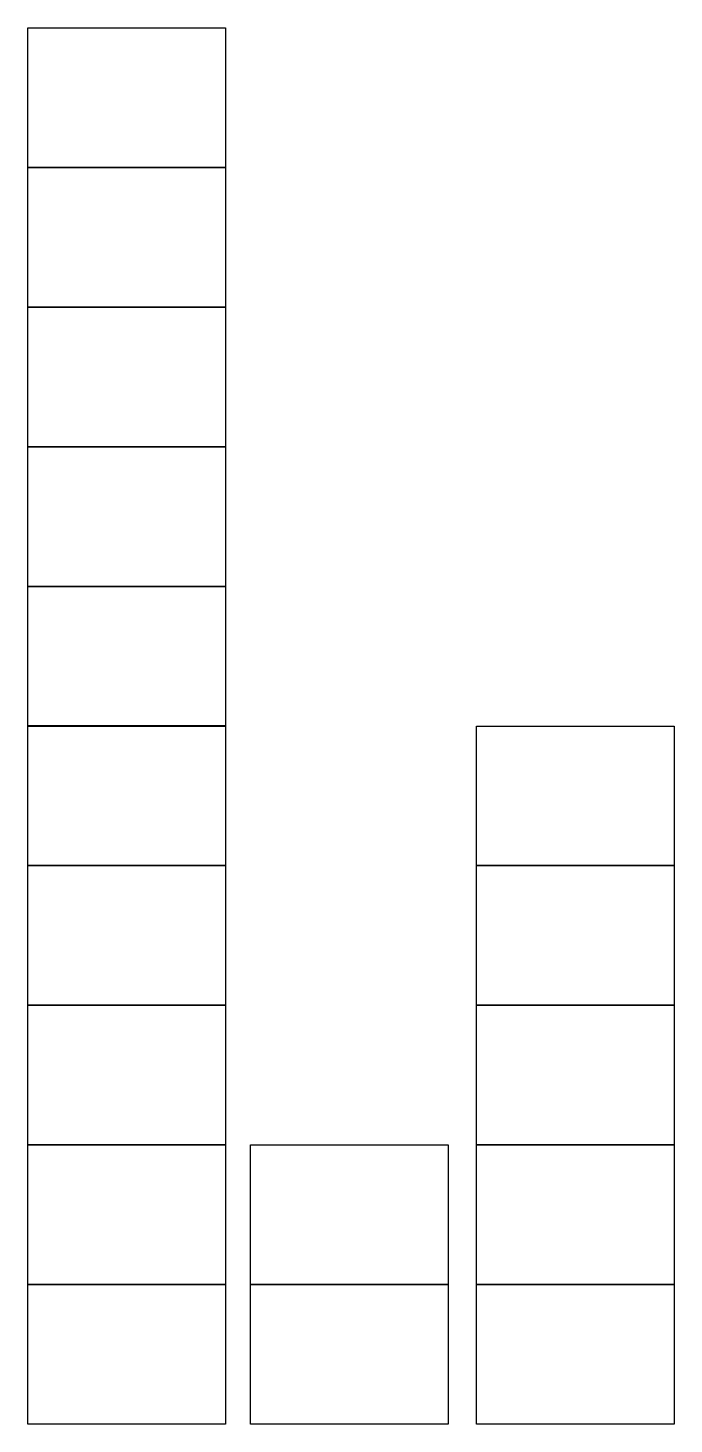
# Model space of a CAD drawing. Header units: millimetres. Extents: x -881708 to -119807, y 0 to 594021.
# Drawn here: x -394662 to -119807, y 0 to 594021 of the extents above; entities that cross this region are included whole.
import ezdxf

# ---------------------------------------------------------------- set-up
doc = ezdxf.new("R2010")
doc.units = ezdxf.units.MM
doc.layers.add('Images [2017.05.26]', color=252, linetype='CONTINUOUS')
picture_1 = doc.add_image_def('image1.tif', size_in_pixel=(9934, 7016))
picture_2 = doc.add_image_def('image2.tif', size_in_pixel=(9934, 7016))
picture_3 = doc.add_image_def('image3.tif', size_in_pixel=(9934, 7016))
picture_4 = doc.add_image_def('image4.tif', size_in_pixel=(9934, 7016))
picture_5 = doc.add_image_def('image5.tif', size_in_pixel=(9934, 7016))
picture_6 = doc.add_image_def('image6.tif', size_in_pixel=(9934, 7016))
picture_7 = doc.add_image_def('image7.tif', size_in_pixel=(9934, 7016))
picture_8 = doc.add_image_def('image8.tif', size_in_pixel=(9934, 7016))
picture_9 = doc.add_image_def('image9.tif', size_in_pixel=(9934, 7016))
picture_10 = doc.add_image_def('image10.tif', size_in_pixel=(9934, 7016))
picture_11 = doc.add_image_def('image11.tif', size_in_pixel=(9934, 7016))
picture_12 = doc.add_image_def('image12.tif', size_in_pixel=(9934, 7016))
picture_13 = doc.add_image_def('image13.tif', size_in_pixel=(9934, 7016))
picture_14 = doc.add_image_def('image14.tif', size_in_pixel=(9934, 7016))
picture_15 = doc.add_image_def('image15.tif', size_in_pixel=(9934, 7016))
picture_16 = doc.add_image_def('image16.tif', size_in_pixel=(9934, 7016))
picture_17 = doc.add_image_def('image17.tif', size_in_pixel=(9934, 7016))

msp = doc.modelspace()

# ---------------------------------------------------------------- pictures from other files: only their frames are drawn
at = {"layer": 'Images [2017.05.26]'}
image = msp.add_image(picture_2, insert=(-394661.6, 534619.2), size_in_units=(84107.9, 59402.1), dxfattribs=at)
image.dxf.flags = 15
image = msp.add_image(picture_3, insert=(-394661.6, 475217.1), size_in_units=(84107.9, 59402.1), dxfattribs=at)
image.dxf.flags = 15
image = msp.add_image(picture_4, insert=(-394661.6, 415814.9), size_in_units=(84107.9, 59402.1), dxfattribs=at)
image.dxf.flags = 15
image = msp.add_image(picture_5, insert=(-394661.6, 356412.8), size_in_units=(84107.9, 59402.1), dxfattribs=at)
image.dxf.flags = 15
image = msp.add_image(picture_6, insert=(-394661.6, 297010.7), size_in_units=(84107.9, 59402.1), dxfattribs=at)
image.dxf.flags = 15
image = msp.add_image(picture_7, insert=(-394661.6, 237608.5), size_in_units=(84107.9, 59402.1), dxfattribs=at)
image.dxf.flags = 15
image = msp.add_image(picture_14, insert=(-203915.3, 237608.5), size_in_units=(84107.9, 59402.1), dxfattribs=at)
image.dxf.flags = 15
image = msp.add_image(picture_8, insert=(-394661.6, 178206.4), size_in_units=(84107.9, 59402.1), dxfattribs=at)
image.dxf.flags = 15
image = msp.add_image(picture_15, insert=(-203915.3, 178206.4), size_in_units=(84107.9, 59402.1), dxfattribs=at)
image.dxf.flags = 15
image = msp.add_image(picture_9, insert=(-394661.6, 118804.3), size_in_units=(84107.9, 59402.1), dxfattribs=at)
image.dxf.flags = 15
image = msp.add_image(picture_16, insert=(-203915.3, 118804.3), size_in_units=(84107.9, 59402.1), dxfattribs=at)
image.dxf.flags = 15
image = msp.add_image(picture_10, insert=(-394661.6, 59402.1), size_in_units=(84107.9, 59402.1), dxfattribs=at)
image.dxf.flags = 15
image = msp.add_image(picture_12, insert=(-300017.6, 59402.1), size_in_units=(84107.9, 59402.1), dxfattribs=at)
image.dxf.flags = 15
image = msp.add_image(picture_17, insert=(-203915.3, 59402.1), size_in_units=(84107.9, 59402.1), dxfattribs=at)
image.dxf.flags = 15
image = msp.add_image(picture_11, insert=(-394661.6, 0), size_in_units=(84107.9, 59402.1), dxfattribs=at)
image.dxf.flags = 15
image = msp.add_image(picture_13, insert=(-300017.6, 0), size_in_units=(84107.9, 59402.1), dxfattribs=at)
image.dxf.flags = 15
image = msp.add_image(picture_1, insert=(-203915.3, 0), size_in_units=(84107.9, 59402.1), dxfattribs=at)
image.dxf.flags = 15

doc.saveas('drawing.dxf')
